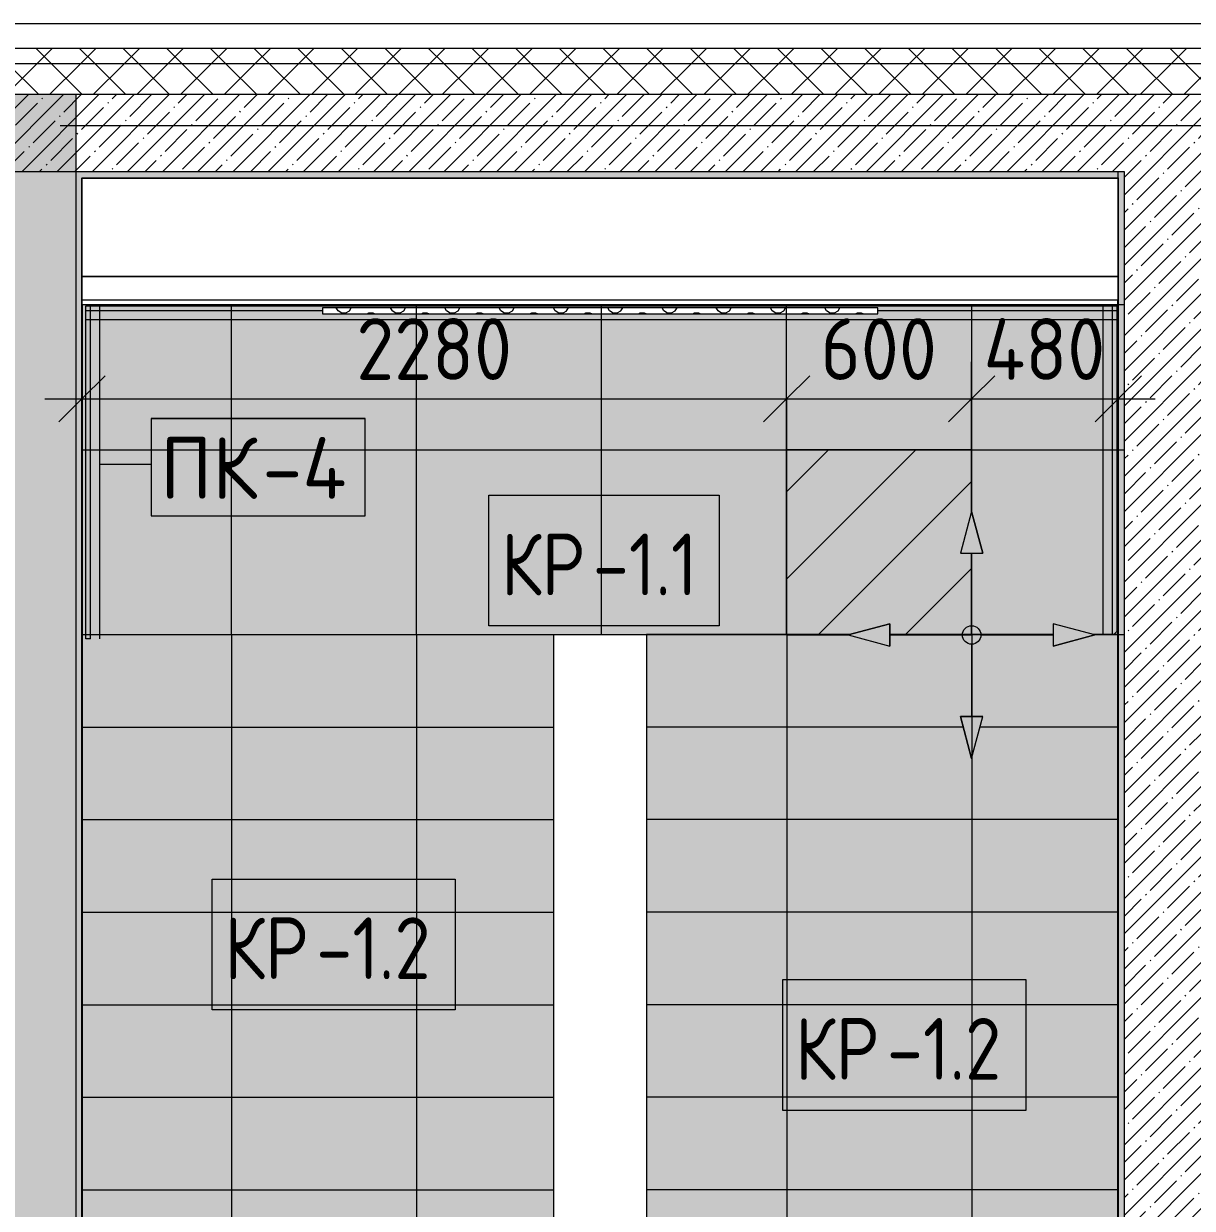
# Model space of a CAD drawing. Header units: millimetres. Extents: x 81773 to 282675, y -8553 to 29000.
# Drawn here: x 89241 to 93030, y 23490 to 27330 of the extents above; entities that cross this region are included whole.
import ezdxf

# ---------------------------------------------------------------- set-up
doc = ezdxf.new("R2010")
doc.units = ezdxf.units.MM
doc.linetypes.add('Осевая', pattern=[3175, 635, -476.25, 1587.5, -476.25])
for name, color, linetype, lineweight in [('A-ANNO-DIMS', 7, 'Continuous', 9), ('A-ANNO-DIMS-100', 7, 'Continuous', 9), ('A-DETL', 7, 'Continuous', 9), ('A-DETL-GENF', 7, 'Continuous', 9), ('A-GENM-IDEN', 7, 'Continuous', 9), ('A-WALL', 7, 'Continuous', 9), ('I-WALL', 7, 'Continuous', 9), ('S-STRS', 7, 'Continuous', 13), ('S-STRS-1', 7, 'Continuous', 9), ('Знаки', 7, 'Continuous', 9), ('Оси', 7, 'Continuous', 9), ('Оси-2', 7, 'Осевая', 9)]:
    doc.layers.add(name, color=color, linetype=linetype, lineweight=lineweight)
for name, color, linetype, lineweight, true_color in [('A-DETL-GENF-2', 7, 'Continuous', 9, 0x004000), ('A-DETL-GENF-3', 7, 'Continuous', 9, 0x383838), ('A-FLOR-1', 7, 'Continuous', 9, 0x787878), ('A-GENM-6', 7, 'Continuous', 9, 0xff80c0), ('A-WALL-1', 9, 'Continuous', 9, 0x808080), ('A-WALL-FNSH-1', 9, 'Continuous', 9, 0x808080), ('G-ANNO-TEXT-1', 7, 'Continuous', 9, 0x3c3c3c), ('I-WALL-2', 9, 'Continuous', 9, 0x808080)]:
    doc.layers.add(name, color=color, linetype=linetype, lineweight=lineweight, true_color=true_color)
doc.styles.add('GOST Common_1', font='GOST_Common.ttf', dxfattribs={"height": 200})
doc.styles.add('GOST Common_2', font='GOST_Common.ttf', dxfattribs={"width": 0.9, "height": 200})
doc.styles.add('ISOCPEUR_2', font='isocpeur.ttf', dxfattribs={"width": 0.9, "height": 200})
doc.dimstyles.new('ISO-2_0_0_9К_Средний_округл2', dxfattribs={"dimscale": 304.8, "dimtxt": 199.196235, "dimasz": 0.492126, "dimexe": 0.393701, "dimexo": 0, "dimgap": 0, "dimtad": 1, "dimdec": 0, "dimrnd": 10, "dimzin": 0, "dimdsep": 46, "dimtxsty": 'ISOCPEUR_2', "dimblk1": 'OBLIQUE', "dimblk2": 'OBLIQUE', "dimsah": 1, "dimcen": 0.09, "dimdle": 0.393701, "dimazin": 0, "dimtfac": 1, "dimtdec": 4, "dimtix": 1, "dimtmove": 0, "dimatfit": 3, "dimfxl": 1, "dimtvp": 1, "dimtolj": 1, "dimtzin": 0, "dimarcsym": 2})
pattern_1 = [(45, (0, 0), (-70.71068, 70.71068), []), (135, (0, 0), (-70.71068, -70.71068), [])]
pattern_2 = [(45, (0, 0), (-57.024626, 57.024626), []), (45, (57.025, 0), (-57.024626, 57.024626), [100.806, -20.161, 3.353, -16.808])]
pattern_3 = [(0, (0, 0), (121.92, 30.48), [10.058, -81.382, 10.058, -81.382, -487.68]), (0, (0, 0), (121.92, 30.48), [-182.88, 10.058, -172.822, 10.058, -81.382, -213.36]), (0, (0, 0), (121.92, 30.48), [-457.2, 10.058, -50.902, 10.058, -142.342]), (120, (45.72, 15.24), (-87.356454, 90.345817), [10.058, -81.382, 10.058, -81.382, -487.68]), (120, (45.72, 15.24), (-87.356454, 90.345817), [-182.88, 10.058, -172.822, 10.058, -81.382, -213.36]), (120, (45.72, 15.24), (-87.356454, 90.345817), [-457.2, 10.058, -50.902, 10.058, -142.342]), (240, (60.96, 76.2), (-34.563546, -120.825817), [10.058, -81.382, 10.058, -81.382, -487.68]), (240, (60.96, 76.2), (-34.563546, -120.825817), [-182.88, 10.058, -172.822, 10.058, -81.382, -213.36]), (240, (60.96, 76.2), (-34.563546, -120.825817), [-457.2, 10.058, -50.902, 10.058, -142.342])]

# ---------------------------------------------------------------- blocks, each defined once
blk = doc.blocks.new('Съемный металлический экран с перфорацией - E1-V47-План раскладки напольных покрытий 3 этажа в осях 23-33')
at = {"layer": 'Знаки'}
h = blk.add_hatch(dxfattribs=at)
h.set_pattern_fill('FP_46', color=256, style=0, pattern_type=2)
h.set_pattern_definition([(0, (-90191.406, -26389), (0, 50.8), [13.612, -74.376]), (60, (-90166.006, -26382.194), (-43.99409, 25.4), [13.612, -74.376]), (120, (-90159.2, -26356.794), (-43.99409, -25.4), [13.612, -74.376]), (30, (-90177.79, -26389), (9e-05, 101.59984), [13.612, -87.988]), (30, (-90203.19, -26345.01), (9e-05, 101.59984), [13.612, -87.988]), (150, (-90191.41, -26389), (-87.98809, -50.79984), [13.612, -87.988]), (150, (-90166.01, -26345.01), (-87.98809, -50.79984), [13.612, -87.988]), (90, (-90159.2, -26370.41), (-87.988, 50.8), [13.612, -87.988]), (90, (-90210, -26370.41), (-87.988, 50.8), [13.612, -87.988])])
h.paths.add_polyline_path([(664.1, 0), (1800, 0), (1800, 20), (0, 20), (0, 0)])
for p, q in [((1800, 20), (0, 20)), ((0, 20), (0, 0)), ((0, 0), (1800, 0)), ((1800, 0), (1800, 20))]:
    blk.add_line(p, q, dxfattribs=at)
blk = doc.blocks.new('Плинтус - Плинтус_для ЛК-32859062-План раскладки напольных покрытий 3 этажа в осях 23-33')
at = {"layer": 'A-GENM-6'}
blk.add_hatch(color=256, dxfattribs=at).paths.add_polyline_path([(3346.7, -15), (3346.7, 0), (0, 0), (0, -15), (766.7, -15), (766.7, -6.7), (2566.7, -6.7), (2566.7, -15), (2917.4, -15)])
for p, q in [((0, 0), (3346.7, 0)), ((0, -15), (0, 0)), ((0, -15), (766.7, -15)), ((2566.7, -15), (3346.7, -15)), ((0, -45), (3346.7, -45))]:
    blk.add_line(p, q, dxfattribs=at)
blk = doc.blocks.new('Плинтус - Плинтус_для ЛК-32859063-План раскладки напольных покрытий 3 этажа в осях 23-33')
at = {"layer": 'A-GENM-6'}
blk.add_hatch(color=256, dxfattribs=at).paths.add_polyline_path([(1069.4, -15), (1069.4, -9.4), (1060, 0), (0, 0), (0.4, -15), (804.2, -15)])
for p, q in [((0, -15), (0, 0)), ((0.4, 0), (1060, 0)), ((0.4, -15), (1069.4, -15)), ((1069.4, -9.4), (1060, 0)), ((0.4, -45), (1069.4, -45))]:
    blk.add_line(p, q, dxfattribs=at)
blk = doc.blocks.new('Плинтус - Плинтус_для ЛК-32859061-План раскладки напольных покрытий 3 этажа в осях 23-33')
at = {"layer": 'A-GENM-6'}
blk.add_hatch(color=256, dxfattribs=at).paths.add_polyline_path([(0, 0), (0, -15), (1083.7, -15), (1082.7, -3.3), (1079.4, 0), (13.7, 0)])
for p, q in [((0, 0), (13.7, 0)), ((0, -15), (0, 0)), ((0, -15), (13.7, -15)), ((13.7, 0), (1079.4, 0)), ((13.7, -15), (1082.7, -15)), ((1082.7, -3.3), (1079.4, 0)), ((0, -45), (13.7, -45)), ((13.7, -45), (1082.7, -45))]:
    blk.add_line(p, q, dxfattribs=at)
blk = doc.blocks.new('Зашивка приборов отопления39 - Зашивка приборов отопления-33325432-План раскладки напольных покрытий 3 этажа в осях 23-33')
at = {"layer": 'A-WALL'}
for p, q in [((120724.7, 17931.2), (124084.7, 17931.2)), ((124084.7, 17931.2), (120724.7, 17931.2)), ((120724.7, 17856.2), (124084.7, 17856.2))]:
    blk.add_line(p, q, dxfattribs=at)
blk = doc.blocks.new('Начало раскладки_красным - Начало раскладки_красным-26102174-План раскладки напольных покрытий 3 этажа в осях 23-33')
at = {"layer": 'A-DETL-GENF'}
for points in [[(-36.2, 264.8), (36.2, 264.8), (0, 400)], [(-264.8, -36.2), (-264.8, 36.2), (-400, 0)], [(264.8, -36.2), (400, 0), (264.8, 36.2)], [(0, -400), (36.2, -264.8), (-36.2, -264.8)]]:
    blk.add_hatch(color=256, dxfattribs=at).paths.add_polyline_path(points)
for p, q in [((0, 400), (-36.2, 264.8)), ((0, 400), (-36.2, 264.8)), ((36.2, 264.8), (0, 400)), ((0, 400), (36.2, 264.8)), ((-36.2, 264.8), (36.2, 264.8)), ((-36.2, 264.8), (36.2, 264.8)), ((0, 30), (0, 264.8)), ((-264.8, 36.2), (-400, 0)), ((-400, 0), (-264.8, 36.2)), ((-400, 0), (-264.8, -36.2)), ((-400, 0), (-264.8, -36.2)), ((-264.8, -36.2), (-264.8, 36.2)), ((-264.8, 36.2), (-264.8, -36.2)), ((-30, 0), (-264.8, 0)), ((30, 0), (264.8, 0)), ((400, 0), (264.8, 36.2)), ((264.8, 36.2), (264.8, -36.2)), ((400, 0), (264.8, 36.2)), ((264.8, 36.2), (264.8, -36.2)), ((400, 0), (264.8, -36.2)), ((0, -30), (0, -264.8)), ((264.8, -36.2), (400, 0)), ((36.2, -264.8), (-36.2, -264.8)), ((-36.2, -264.8), (0, -400)), ((0, -400), (-36.2, -264.8)), ((-36.2, -264.8), (36.2, -264.8)), ((0, -400), (36.2, -264.8)), ((0, -400), (36.2, -264.8))]:
    blk.add_line(p, q, dxfattribs=at)
blk.add_circle((0, 0), 30, dxfattribs=at)
blk = doc.blocks.new('DIMBLOCK58-План раскладки напольных покрытий 3 этажа в осях 23-33')
at = {"layer": 'A-ANNO-DIMS-100'}
for p, q in [((91714.5, 25948.5), (91714.5, 26233.9)), ((89430, 26220), (89430, 25993.9)), ((89430, 26113.9), (89430, 26220)), ((89310, 26113.9), (91714.5, 26113.9)), ((91714.5, 26113.9), (91714.5, 25948.5))]:
    blk.add_line(p, q, dxfattribs=at)
at = {"layer": 'A-ANNO-DIMS-100', "lineweight": 20}
for p, q in [((89430, 26113.9), (89505, 26188.9)), ((91714.5, 26113.9), (91789.5, 26188.9)), ((89430, 26113.9), (89355, 26038.9)), ((91714.5, 26113.9), (91639.5, 26038.9))]:
    blk.add_line(p, q, dxfattribs=at)
at = {"layer": 'A-ANNO-DIMS-100', "color": 0, "insert": (90319.4, 26375.2), "char_height": 200, "width": 606.782, "attachment_point": 1, "line_spacing_factor": 1.149209, "style": 'ISOCPEUR_2'}
blk.add_mtext('2280', dxfattribs=at)
blk = doc.blocks.new('_Oblique')
at = {"color": 0, "linetype": 'ByBlock', "lineweight": -2}
blk.add_line((-0.5, -0.5), (0.5, 0.5), dxfattribs=at)
blk = doc.blocks.new('DIMBLOCK59-План раскладки напольных покрытий 3 этажа в осях 23-33')
at = {"layer": 'A-ANNO-DIMS-100'}
for p, q in [((91714.5, 25948.5), (91714.5, 26233.9)), ((92314.5, 25948.5), (92314.5, 26233.9)), ((91714.5, 26113.9), (92314.5, 26113.9)), ((91714.5, 26113.9), (91714.5, 25948.5)), ((92314.5, 26113.9), (92314.5, 25948.5))]:
    blk.add_line(p, q, dxfattribs=at)
at = {"layer": 'A-ANNO-DIMS-100', "lineweight": 20}
for p, q in [((91714.5, 26113.9), (91789.5, 26188.9)), ((92314.5, 26113.9), (92389.5, 26188.9)), ((91714.5, 26113.9), (91639.5, 26038.9)), ((92314.5, 26113.9), (92239.5, 26038.9))]:
    blk.add_line(p, q, dxfattribs=at)
at = {"layer": 'A-ANNO-DIMS-100', "color": 0, "insert": (91824.9, 26375.2), "char_height": 200, "width": 455.087, "attachment_point": 1, "line_spacing_factor": 1.149209, "style": 'ISOCPEUR_2'}
blk.add_mtext('600', dxfattribs=at)
blk = doc.blocks.new('DIMBLOCK60-План раскладки напольных покрытий 3 этажа в осях 23-33')
at = {"layer": 'A-ANNO-DIMS-100'}
for p, q in [((92314.5, 25948.5), (92314.5, 26233.9)), ((92790, 25107.4), (92790, 26233.9)), ((92314.5, 26113.9), (92910, 26113.9)), ((92314.5, 26113.9), (92314.5, 25948.5)), ((92790, 26113.9), (92790, 25107.4))]:
    blk.add_line(p, q, dxfattribs=at)
at = {"layer": 'A-ANNO-DIMS-100', "lineweight": 20}
for p, q in [((92314.5, 26113.9), (92389.5, 26188.9)), ((92790, 26113.9), (92865, 26188.9)), ((92314.5, 26113.9), (92239.5, 26038.9)), ((92790, 26113.9), (92715, 26038.9))]:
    blk.add_line(p, q, dxfattribs=at)
at = {"layer": 'A-ANNO-DIMS-100', "color": 0, "insert": (92353.1, 26375.2), "char_height": 200, "width": 478.071, "attachment_point": 1, "line_spacing_factor": 1.149209, "style": 'ISOCPEUR_2'}
blk.add_mtext('480', dxfattribs=at)
blk = doc.blocks.new('Mark Reiling - Mark Reiling-26174330-План раскладки напольных покрытий 3 этажа в осях 23-33')
at = {"layer": 'A-GENM-IDEN'}
for p, q in [((-3.47, 1.49), (-3.47, -1.663)), ((-3.47, 1.49), (3.47, 1.49)), ((3.47, 1.49), (-3.47, 1.49)), ((-3.47, 1.49), (-3.47, -1.663)), ((3.47, -1.663), (3.47, 1.49)), ((3.47, -1.663), (3.47, 1.49)), ((-3.47, -1.663), (3.47, -1.663)), ((-3.47, -1.663), (3.47, -1.663))]:
    blk.add_line(p, q, dxfattribs=at)

msp = doc.modelspace()

# ---------------------------------------------------------------- hatches: boundary and pattern name
at = {"layer": 'A-DETL-GENF-2'}
h = msp.add_hatch(dxfattribs=at)
h.set_pattern_fill('FP_52', color=256, style=0, pattern_type=2)
h.set_pattern_definition([(45, (0, 0), (-141.42136, 141.42136), [])])
h.paths.add_polyline_path([(92314.5, 25348.5), (92314.5, 25613.2), (92278.3, 25613.2), (92314.5, 25748.5), (92314.5, 25948.5), (91714.5, 25948.5), (91714.5, 25348.5), (91914.5, 25348.5), (92049.7, 25384.7), (92049.7, 25348.5), (92147.3, 25348.5)])
at = {"layer": 'A-DETL-GENF-3'}
h = msp.add_hatch(dxfattribs=at)
h.set_pattern_fill('FP_53', color=256, style=0, pattern_type=2)
h.set_pattern_definition([(0, (514.5, 148.47), (0, 600), []), (90, (514.5, 148.47), (-600, 4e-14), [])])
h.paths.add_polyline_path([(89431, 25350), (91920.2, 25350), (92049.7, 25384.7), (92049.7, 25350), (92579.3, 25350), (92579.3, 25384.7), (92708.8, 25350), (92810, 25350), (92810, 26419), (89431, 26419), (89431, 25615.2)])
h.paths.add_polyline_path([(92278.3, 25613.2), (92314.5, 25748.5), (92350.7, 25613.2)])
at = {"layer": 'A-WALL'}
h = msp.add_hatch(dxfattribs=at)
h.set_pattern_fill('FP_1', color=256, style=0, pattern_type=2)
h.set_pattern_definition(pattern_1)
h.paths.add_polyline_path([(93160, 27200), (93210, 27200), (93210, 27250), (84970.7, 27250), (84970.7, 27200), (92783.9, 27200)])
h = msp.add_hatch(dxfattribs=at)
h.set_pattern_fill('FP_1', color=256, style=0, pattern_type=2)
h.set_pattern_definition(pattern_1)
h.paths.add_polyline_path([(93060, 27100), (93160, 27100), (93160, 27200), (84970.7, 27200), (84970.7, 27100), (92783.9, 27100)])
at = {"layer": 'I-WALL'}
h = msp.add_hatch(dxfattribs=at)
h.set_pattern_fill('FP_4', color=256, style=0, pattern_type=2)
h.set_pattern_definition(pattern_2)
h.paths.add_polyline_path([(92783.9, 26850), (92810, 26850), (92810, 27100), (89135, 27100), (89135, 26850), (92147.3, 26850)])
h = msp.add_hatch(dxfattribs=at)
h.set_pattern_fill('FP_4', color=256, style=0, pattern_type=2)
h.set_pattern_definition(pattern_2)
h.paths.add_polyline_path([(89160, 17270), (89410, 17270), (89410, 18325), (89160, 18325), (89160, 17828.4)])
h.paths.add_polyline_path([(89410, 19725), (89410, 27100), (89160, 27100), (89160, 19725), (89360, 19725)])
h = msp.add_hatch(dxfattribs=at)
h.set_pattern_fill('FP_4', color=256, style=0, pattern_type=2)
h.set_pattern_definition(pattern_2)
h.paths.add_polyline_path([(92810, 21400), (93060, 21400), (93060, 27100), (92810, 27100), (92810, 21721.8)])
at = {"layer": 'I-WALL-2'}
h = msp.add_hatch(dxfattribs=at)
h.set_pattern_fill('FP_35', color=256, style=0, pattern_type=2)
h.set_pattern_definition(pattern_3)
h.paths.add_polyline_path([(92789, 26830), (92790, 26830), (92790, 26850), (89410, 26850), (89410, 26830), (92783.9, 26830)])
h = msp.add_hatch(dxfattribs=at)
h.set_pattern_fill('FP_35', color=256, style=0, pattern_type=2)
h.set_pattern_definition(pattern_3)
h.paths.add_polyline_path([(92790, 17870), (92810, 17870), (92810, 26850), (92790, 26850), (92790, 17871)])
h = msp.add_hatch(dxfattribs=at)
h.set_pattern_fill('FP_35', color=256, style=0, pattern_type=2)
h.set_pattern_definition(pattern_3)
h.paths.add_polyline_path([(89430, 17870), (89430, 18325), (89418, 18325), (89418, 18270), (89410, 18270), (89410, 17870)])
h.paths.add_polyline_path([(89418, 19725), (89430, 19725), (89430, 26830), (89410, 26830), (89410.2, 19780), (89418, 19780), (89418, 19733)])
at = {"layer": 'S-STRS'}
h = msp.add_hatch(color=256, dxfattribs=at)
h.paths.add_polyline_path([(92579.3, 25350), (92579.3, 25384.7), (92708.8, 25350), (92770.2, 25350), (92770.2, 26400.7), (92010, 26400.7), (92010, 26389), (90210, 26389), (90210, 26400.7), (89458.3, 26400.7), (89458.3, 25350), (91920.2, 25350), (92049.7, 25384.7), (92049.7, 25350), (92350.7, 25350)])
h.paths.add_polyline_path([(92775.8, 25350), (92790, 25350), (92790, 26400.7), (92785.2, 26400.7), (92785.2, 25359.4)])
h.paths.add_polyline_path([(89431, 25350), (89443.3, 25350), (89443.3, 26415.7), (89447.6, 26420), (89430, 26420), (89430, 25350)])
h.paths.add_polyline_path([(92278.3, 25613.2), (92314.5, 25748.5), (92350.7, 25613.2), (92314.5, 25613.2)])
h.paths.add_polyline_path([(89858.8, 26415.7), (92770.2, 26415.7), (92770.2, 26419.4), (92785.2, 26419), (92785.2, 26415.7), (92790, 26415.7), (92790, 26420), (89458.3, 26419), (89458.3, 26415.7), (89600.8, 26415.7)])
for points in [[(89443.3, 25050), (90960, 25050), (90960, 25350), (89458.3, 25350), (89458.3, 25336.3), (89443.3, 25336.3), (89443.3, 25350), (89430, 25350), (89431, 25050)], [(91260, 25050), (92287.3, 25050), (92278.3, 25083.7), (92350.7, 25083.7), (92341.7, 25050), (92790, 25050), (92790, 25350), (92708.8, 25350), (92714.5, 25348.5), (92579.3, 25312.2), (92579.3, 25350), (92049.7, 25350), (92049.7, 25312.2), (91914.5, 25348.5), (91920.2, 25350), (91260, 25350)], [(90960, 24750), (90960, 25050), (89430, 25050), (89430, 24750), (89600.8, 24750)], [(91260, 24750), (92790, 24750), (92790, 25050), (92341.7, 25050), (92314.5, 24948.5), (92287.3, 25050), (91260, 25050)], [(90960, 24450), (90960, 24750), (89430, 24750), (89430, 24450), (89600.8, 24450)], [(92147.3, 24450), (92790, 24450), (92790, 24750), (91260, 24750), (91260, 24450)], [(90960, 24150), (90960, 24450), (89430, 24450), (89430, 24150), (89600.8, 24150)], [(92147.3, 24150), (92790, 24150), (92790, 24450), (91260, 24450), (91260, 24150)], [(89600.8, 23850), (90960, 23850), (90960, 24150), (89430, 24150), (89430, 23850)], [(92147.3, 23850), (92790, 23850), (92790, 24150), (91260, 24150), (91260, 23850)], [(89430, 23550), (90960, 23550), (90960, 23850), (89430, 23850), (89430, 23680)], [(92147.3, 23550), (92790, 23550), (92790, 23850), (91260, 23850), (91260, 23550)], [(90960, 23250), (90960, 23550), (89430, 23550), (89430, 23250), (89600.8, 23250)], [(92147.3, 23250), (92790, 23250), (92790, 23550), (91260, 23550), (91260, 23250)]]:
    msp.add_hatch(color=256, dxfattribs=at).paths.add_polyline_path(points)

# ---------------------------------------------------------------- linework, layer by layer
at = {"layer": 'A-DETL'}
for p, q in [((92810, 26419), (89431, 26419)), ((89431, 26419), (89431, 25350)), ((92810, 25350), (92810, 26419)), ((92314.5, 25948.5), (91714.5, 25948.5)), ((91714.5, 25948.5), (91714.5, 25350)), ((92314.5, 25748.5), (92314.5, 25948.5)), ((92314.5, 25350), (92314.5, 25613.2)), ((89431, 25350), (91920.2, 25350)), ((89915, 25348.5), (89915, 21448.5)), ((90515, 25348.5), (90515, 21448.5)), ((91714.5, 25350), (91714.5, 25348.5)), ((91714.5, 25348.5), (91914.5, 25348.5)), ((91715, 25348.5), (91715, 21448.5)), ((92049.7, 25350), (92579.3, 25350)), ((92049.7, 25348.5), (92314.5, 25348.5)), ((92314.5, 25348.5), (92314.5, 25350)), ((92315, 25348.5), (92315, 21448.5)), ((92708.8, 25350), (92810, 25350))]:
    msp.add_line(p, q, dxfattribs=at)
at = {"layer": 'A-FLOR-1'}
msp.add_line((89430, 26420), (92790, 26420), dxfattribs=at)
at = {"layer": 'A-GENM-IDEN'}
msp.add_line((89487.8, 25902.3), (89654.1, 25902.3), dxfattribs=at)
at = {"layer": 'A-WALL'}
for p, q in [((93290, 27330), (84970.7, 27330)), ((93210, 27250), (84970.7, 27250)), ((93160, 27200), (84970.7, 27200)), ((89410, 27100), (89410, 19780)), ((92810, 17270), (92810, 26850)), ((89430, 26830), (89430, 26829)), ((89430, 26830), (92790, 26830)), ((89430, 26829), (89430, 19725)), ((89431, 26829), (89430, 26829)), ((89430, 19725), (89430, 26829)), ((92789, 26829), (92789, 26830))]:
    msp.add_line(p, q, dxfattribs=at)
at = {"layer": 'A-WALL-1'}
for p, q in [((93060, 27100), (84970.7, 27100)), ((92810, 27100), (89135, 27100)), ((92810, 26850), (84970.7, 26850)), ((92790, 26830), (92790, 17870))]:
    msp.add_line(p, q, dxfattribs=at)
at = {"layer": 'A-WALL-FNSH-1'}
for p, q in [((92789, 26850), (92789, 26830)), ((92790, 26830), (92790, 26850)), ((89431, 26829), (92789, 26829)), ((89431, 26419.5), (89431, 26829)), ((92789, 26829), (92789, 26435))]:
    msp.add_line(p, q, dxfattribs=at)
at = {"layer": 'G-ANNO-TEXT-1', "flags": 128}
for points in [[(90748.8, 25801.6), (91495.7, 25801.6), (91495.7, 25377.6), (90748.8, 25377.6)], [(89852.1, 24557.4), (90640.4, 24557.4), (90640.4, 24133.4), (89852.1, 24133.4)], [(91702.1, 24231.2), (92490.4, 24231.2), (92490.4, 23807.2), (91702.1, 23807.2)]]:
    msp.add_lwpolyline(points, close=True, dxfattribs=at)
at = {"layer": 'I-WALL'}
for p, q in [((89430, 26420), (89430, 26420)), ((89430, 26419.5), (89431, 26419.5)), ((89431, 26419.5), (89431, 21490)), ((92789, 17871), (92789, 26435)), ((92789, 26419), (89431, 26419)), ((92789, 25449.6), (92790, 25449.6)), ((89431, 25140.4), (89430, 25140.4)), ((92790, 24924.6), (92789, 24924.6))]:
    msp.add_line(p, q, dxfattribs=at)
at = {"layer": 'S-STRS-1'}
for p, q in [((89431, 25350), (89443.3, 25350)), ((89431, 25350), (89443.3, 25350)), ((89458.3, 25350), (90960, 25350)), ((89458.3, 25350), (90960, 25350)), ((90960, 25350), (91260, 25350)), ((90960, 25050), (90960, 25350)), ((91714.5, 25350), (91260, 25350)), ((91260, 25350), (91260, 25050)), ((91714.5, 25350), (91260, 25350)), ((91920.2, 25350), (91714.5, 25350)), ((91920.2, 25350), (91714.5, 25350)), ((92314.5, 25350), (92049.7, 25350)), ((92314.5, 25350), (92049.7, 25350)), ((92579.3, 25350), (92314.5, 25350)), ((92579.3, 25350), (92314.5, 25350)), ((92790, 25350), (92708.8, 25350)), ((92790, 25350), (92708.8, 25350)), ((89430, 25050), (90960, 25050)), ((89430, 25050), (90960, 25050)), ((90960, 24750), (90960, 25050)), ((91260, 25050), (91260, 24750)), ((92287.3, 25050), (91260, 25050)), ((92287.3, 25050), (91260, 25050)), ((92790, 25050), (92341.7, 25050)), ((92790, 25050), (92341.7, 25050)), ((89430, 24750), (90960, 24750)), ((89430, 24750), (90960, 24750)), ((90960, 24450), (90960, 24750)), ((91260, 24750), (91260, 24450)), ((92790, 24750), (91260, 24750)), ((92790, 24750), (91260, 24750)), ((89430, 24450), (90960, 24450)), ((89430, 24450), (90960, 24450)), ((90960, 24150), (90960, 24450)), ((91260, 24450), (91260, 24150)), ((92790, 24450), (91260, 24450)), ((92790, 24450), (91260, 24450)), ((89430, 24150), (90960, 24150)), ((89430, 24150), (90960, 24150)), ((90960, 23850), (90960, 24150)), ((91260, 24150), (91260, 23850)), ((92790, 24150), (91260, 24150)), ((92790, 24150), (91260, 24150)), ((89430, 23850), (90960, 23850)), ((89430, 23850), (90960, 23850)), ((90960, 23550), (90960, 23850)), ((91260, 23850), (91260, 23550)), ((92790, 23850), (91260, 23850)), ((92790, 23850), (91260, 23850)), ((89430, 23550), (90960, 23550)), ((89430, 23550), (90960, 23550)), ((90960, 23250), (90960, 23550)), ((91260, 23550), (91260, 23250)), ((92790, 23550), (91260, 23550)), ((92790, 23550), (91260, 23550))]:
    msp.add_line(p, q, dxfattribs=at)
at = {"layer": 'Оси'}
msp.add_line((90740, 27000), (93240, 27000), dxfattribs=at)
at = {"layer": 'Оси-2'}
msp.add_line((85072.9, 27000), (90740, 27000), dxfattribs=at)

# ---------------------------------------------------------------- block references
at = {"layer": 'A-DETL-GENF'}
msp.add_blockref('Начало раскладки_красным - Начало раскладки_красным-26102174-План раскладки напольных покрытий 3 этажа в осях 23-33', (92314.5, 25348.5), dxfattribs=at)
at = {"layer": 'A-GENM-6'}
for name, p, rotation in [('Плинтус - Плинтус_для ЛК-32859061-План раскладки напольных покрытий 3 этажа в осях 23-33', (89443.3, 25336.3), 90), ('Плинтус - Плинтус_для ЛК-32859063-План раскладки напольных покрытий 3 этажа в осях 23-33', (92785.2, 26419.4), 270)]:
    msp.add_blockref(name, p, dxfattribs=dict(at, rotation=rotation))
msp.add_blockref('Плинтус - Плинтус_для ЛК-32859062-План раскладки напольных покрытий 3 этажа в осях 23-33', (89443.3, 26415.7), dxfattribs=at)
at = {"layer": 'A-GENM-IDEN', "xscale": 99.99999999999993, "yscale": 99.99999999999993, "zscale": 99.99999999999993}
msp.add_blockref('Mark Reiling - Mark Reiling-26174330-План раскладки напольных покрытий 3 этажа в осях 23-33', (90001.1, 25900.8), dxfattribs=at)
at = {"layer": 'A-WALL'}
msp.add_blockref('Зашивка приборов отопления39 - Зашивка приборов отопления-33325432-План раскладки напольных покрытий 3 этажа в осях 23-33', (-31294.7, 8578.8), dxfattribs=at)
at = {"layer": 'Знаки'}
msp.add_blockref('Съемный металлический экран с перфорацией - E1-V47-План раскладки напольных покрытий 3 этажа в осях 23-33', (90210, 26389), dxfattribs=at)

# ---------------------------------------------------------------- texts
at = {"layer": 'A-GENM-IDEN', "char_height": 200, "attachment_point": 1, "style": 'GOST Common_1'}
for s, insert, width in [('ПК', (89684, 25989.9), 400.844), ('-4', (90014.8, 25989.9), 376.793)]:
    msp.add_mtext(s, dxfattribs=dict(at, insert=insert, width=width))
at = {"layer": 'G-ANNO-TEXT-1', "char_height": 200, "attachment_point": 1, "style": 'GOST Common_2'}
for s, insert, width in [('КР', (90788.8, 25677.2), 360.759), ('-1.1', (91086.4, 25677.2), 440.126), ('КР', (89892.1, 24433), 360.759), ('-1.2', (90189.8, 24433), 490.633), ('КР', (91742.1, 24106.8), 360.759), ('-1.2', (92039.8, 24106.8), 490.633)]:
    msp.add_mtext(s, dxfattribs=dict(at, insert=insert, width=width))

# ---------------------------------------------------------------- dimensions: what is measured, and where the dimension line sits
at = {"layer": 'A-ANNO-DIMS'}
for base, p1, p2, override, picture, middle in [((91714.5, 26113.9462548), (89430, 26220.012272), (91714.5, 25948.4671217), {"dimpost": '<>', "dimfxl": 2300.581887}, 'DIMBLOCK58-План раскладки напольных покрытий 3 этажа в осях 23-33', (90572.25, 26213.9462548)), ((92314.5, 26113.9), (91714.5, 25948.5), (92314.5, 25948.5), {"dimpost": '<>', "dimfxl": 600}, 'DIMBLOCK59-План раскладки напольных покрытий 3 этажа в осях 23-33', (92014.5, 26213.9)), ((92790, 26113.9462548), (92314.5, 25948.4671217), (92790, 25107.3715775), {"dimpost": '<>', "dimfxl": 966.199754}, 'DIMBLOCK60-План раскладки напольных покрытий 3 этажа в осях 23-33', (92552.25, 26213.9462548))]:
    dim = msp.add_linear_dim(base=base, p1=p1, p2=p2, dimstyle='ISO-2_0_0_9К_Средний_округл2', override=override, dxfattribs=at)
    dim.commit()
    dim.dimension.update_dxf_attribs({"geometry": picture, "text_midpoint": middle})

doc.saveas('drawing.dxf')
